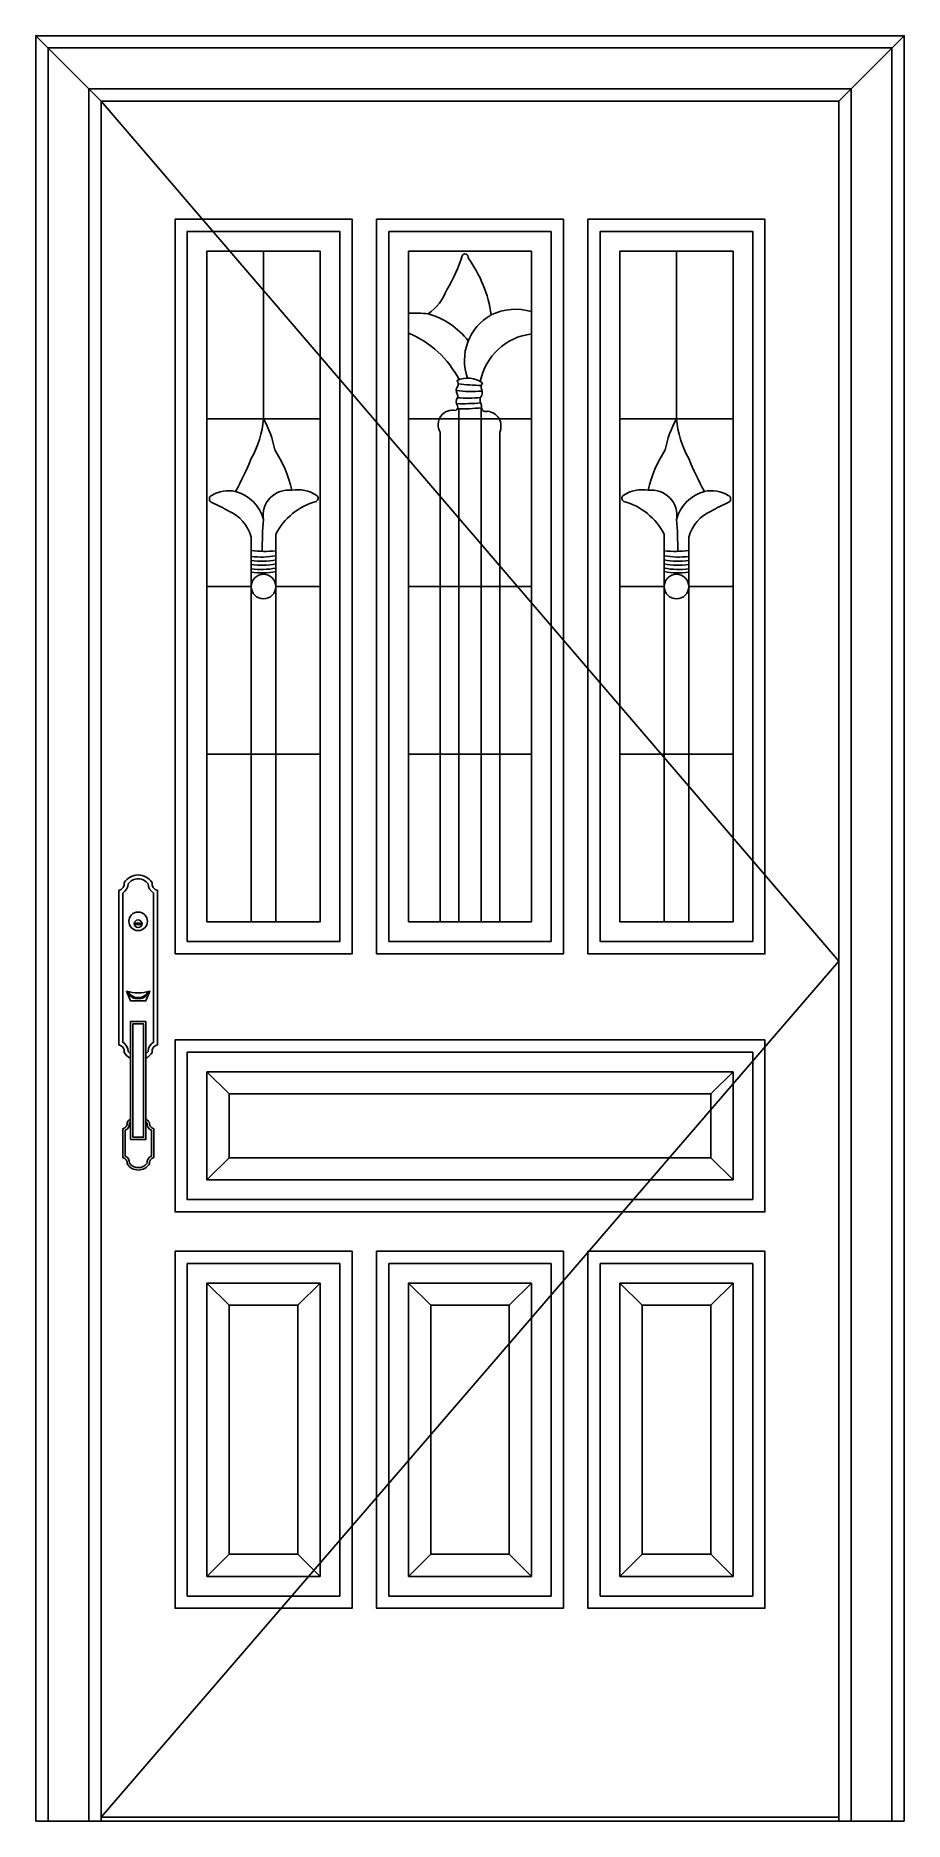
# Model space of a CAD drawing. Header units: metres. Extents: x 889 to 1949, y 6950 to 9130.
import ezdxf

# ---------------------------------------------------------------- set-up
doc = ezdxf.new("R2010")
doc.units = ezdxf.units.M
for name, color, linetype in [('2', 2, 'Continuous'), ('3', 3, 'Continuous'), ('4', 4, 'Continuous'), ('6', 6, 'Continuous'), ('7', 7, 'Continuous')]:
    doc.layers.add(name, color=color, linetype=linetype)

msp = doc.modelspace()

# ---------------------------------------------------------------- linework, layer by layer
at = {"layer": '2'}
msp.add_line((888.94, 6950.15), (1948.94, 6950.15), dxfattribs=at)
at = {"layer": '3'}
for p, q in [((968.94, 9050.15), (888.94, 9130.15)), ((1868.94, 9050.15), (1948.94, 9130.15)), ((1319.94, 8891.15), (1319.94, 8024.15)), ((1517.94, 8891.15), (1319.94, 8891.15)), ((1517.94, 8024.15), (1517.94, 8891.15)), ((1343.94, 8048.15), (1343.94, 8867.15)), ((1343.94, 8867.15), (1493.94, 8867.15)), ((1493.94, 8867.15), (1493.94, 8048.15)), ((1009.32, 8046.86), (1018.56, 8046.86)), ((1009.32, 8044.97), (1018.56, 8044.97)), ((1493.94, 8048.15), (1343.94, 8048.15)), ((1319.94, 8024.15), (1517.94, 8024.15)), ((1124.94, 7838.15), (1097.94, 7865.15)), ((1712.94, 7838.15), (1739.94, 7865.15)), ((1124.94, 7760.15), (1097.94, 7733.15)), ((1712.94, 7760.15), (1739.94, 7733.15)), ((1259.94, 7631.15), (1259.94, 7225.15)), ((1319.94, 7631.15), (1319.94, 7225.15)), ((1319.94, 7631.15), (1517.94, 7631.15)), ((1517.94, 7631.15), (1517.94, 7225.15)), ((1577.94, 7631.15), (1577.94, 7225.15)), ((1124.94, 7580.15), (1097.94, 7607.15)), ((1208.94, 7580.15), (1235.94, 7607.15)), ((1235.94, 7607.15), (1235.94, 7249.15)), ((1370.94, 7580.15), (1343.94, 7607.15)), ((1466.94, 7580.15), (1493.94, 7607.15)), ((1601.94, 7607.15), (1601.94, 7249.15)), ((1628.94, 7580.15), (1601.94, 7607.15)), ((1712.94, 7580.15), (1739.94, 7607.15)), ((1124.94, 7276.15), (1097.94, 7249.15)), ((1208.94, 7276.15), (1235.94, 7249.15)), ((1343.94, 7249.15), (1370.94, 7276.15)), ((1466.94, 7276.15), (1493.94, 7249.15)), ((1628.94, 7276.15), (1601.94, 7249.15)), ((1712.94, 7276.15), (1739.94, 7249.15)), ((1319.94, 7225.15), (1517.94, 7225.15)), ((968.94, 6955.15), (1868.94, 6955.15))]:
    msp.add_line(p, q, dxfattribs=at)
for points in [[(1933.94, 6950.15), (1933.94, 9115.15), (903.94, 9115.15), (903.94, 6950.15)], [(1883.94, 6950.15), (1883.94, 9065.15), (953.94, 9065.15), (953.94, 6950.15)], [(968.94, 9050.15), (1868.94, 8000.15), (968.94, 6955.15)], [(1259.94, 7631.15), (1073.94, 7631.15), (1073.94, 7225.15), (1259.94, 7225.15)], [(1577.94, 7631.15), (1763.94, 7631.15), (1763.94, 7225.15), (1577.94, 7225.15)], [(1235.94, 7249.15), (1097.94, 7249.15), (1097.94, 7607.15), (1235.94, 7607.15)], [(1601.94, 7249.15), (1739.94, 7249.15), (1739.94, 7607.15), (1601.94, 7607.15)]]:
    msp.add_lwpolyline(points, dxfattribs=at)
for points in [[(1073.94, 8024.15), (1073.94, 8891.15), (1259.94, 8891.15), (1259.94, 8024.15)], [(1763.94, 8024.15), (1763.94, 8891.15), (1577.94, 8891.15), (1577.94, 8024.15)], [(1097.94, 8867.15), (1097.94, 8048.15), (1235.94, 8048.15), (1235.94, 8867.15)], [(1739.94, 8867.15), (1739.94, 8048.15), (1601.94, 8048.15), (1601.94, 8867.15)], [(1007.34, 7785.39), (1007.34, 7923.59), (1020.54, 7923.59), (1020.54, 7785.39)], [(1763.94, 7709.15), (1073.94, 7709.15), (1073.94, 7889.15), (1763.94, 7889.15)], [(1097.94, 7865.15), (1097.94, 7733.15), (1739.94, 7733.15), (1739.94, 7865.15)], [(1493.94, 7607.15), (1343.94, 7607.15), (1343.94, 7249.15), (1493.94, 7249.15)]]:
    msp.add_lwpolyline(points, close=True, dxfattribs=at)
for points in [[(1201.37, 8575.25, 0.5), (1166.89, 8539.3, 0.27), (1132.93, 8573.75, 0.27)], [(1636.52, 8575.25, -0.5), (1671, 8539.3, -0.27), (1704.96, 8573.75, -0.27)], [(1004.51, 7887.27, -0.06), (1001.76, 7890.07, 0.26), (995.09, 7901.33), (995.09, 8083.45, 0.26), (1001.76, 8094.71, -0.5), (1026.12, 8094.71, 0.26), (1032.79, 8083.45), (1032.79, 7901.33, 0.26), (1026.12, 7890.07, -0.06), (1023.36, 7887.27, -0.06)], [(1001.63, 7963.23, 0.2), (1010.39, 7956.11), (1017.49, 7956.11, 0.2), (1026.25, 7963.23, 0.19)], [(1023.36, 7804.21, -0.04), (1024.8, 7802.53, 0.29), (1030.14, 7793.78), (1030.14, 7762.36, 0.29), (1024.8, 7753.61, -0.51), (1003.43, 7753.61, 0.29), (998.09, 7762.36), (998.09, 7793.78, 0.29), (1003.43, 7802.53, -0.03), (1004.51, 7803.85, -0.03)]]:
    msp.add_lwpolyline(points, format="xyb", dxfattribs=at)
msp.add_circle((1013.94, 8045.92), 4.71, dxfattribs=at)
for centre, radius, start, end in [((1341.41, 8698.2), 96.09, 38.26, 74.03), ((1475.74, 8733.72), 63.57, 119.06, 199.97), ((1436.69, 8974.28), 271.13, 263.19, 269.15), ((1420.46, 8852.67), 156.84, 263.31, 274.77), ((1410.03, 8910.11), 229.27, 268.07, 275.51), ((1415.54, 8843.44), 155.76, 265.65, 276.04), ((1410, 8864.27), 189.71, 268.07, 277.03), ((1556.19, 8505.46), 390.77, 175.03, 180.71), ((1281.7, 8505.46), 390.77, 359.29, 4.97), ((1164.28, 8586.17), 92.58, 262.34, 281), ((1164.28, 8581.08), 92.58, 262.34, 281), ((1164.28, 8576.14), 92.58, 262.34, 281), ((1673.61, 8586.17), 92.58, 259, 277.66), ((1673.61, 8581.08), 92.58, 259, 277.66), ((1673.61, 8576.14), 92.58, 259, 277.66), ((1164.28, 8571.05), 92.58, 262.34, 281), ((1673.61, 8571.05), 92.58, 259, 277.66)]:
    msp.add_arc(centre, radius, start, end, dxfattribs=at)
at = {"layer": '4'}
msp.add_lwpolyline([(1948.94, 6950.15), (1948.94, 9130.15), (888.94, 9130.15), (888.94, 6950.15)], dxfattribs=at)
for points in [[(1382.6, 8048.15), (1382.6, 8646.12, -0.66), (1401.74, 8672.69, 0.38), (1403.73, 8678.34, -0.36), (1403.73, 8688.13, 0.23), (1403.24, 8692.94, -0.28), (1403.57, 8701.41, 0.3), (1403.24, 8709.21, -0.28), (1434.31, 8705.89, 0.24), (1432.48, 8700.25, -0.13), (1433.48, 8690.78, 0.25), (1431.32, 8683.65, 0.03), (1432.65, 8680.66, 0.04), (1433.14, 8675.85, 0.52), (1440.62, 8671.7, -0.5), (1455.29, 8646.12), (1455.29, 8048.15)], [(1151.94, 8048.15), (1151.94, 8517.98, 0.23), (1124.43, 8549.81, 0.02), (1103.69, 8560.38, -0.67), (1103.69, 8568.93, -0.19), (1132.93, 8573.75, 0.03), (1151.92, 8613.97, 0.11), (1166.94, 8662.4, -0.08), (1180.6, 8624.55, -0.09), (1201.37, 8575.25, -0.19), (1231.96, 8568.93, -0.55), (1231.21, 8561.55, 0.21), (1181.94, 8521.53), (1181.94, 8048.15)], [(1685.94, 8048.15), (1685.94, 8517.98, -0.23), (1713.46, 8549.81, -0.02), (1734.2, 8560.38, 0.67), (1734.2, 8568.93, 0.19), (1704.96, 8573.75, -0.03), (1685.97, 8613.97, -0.11), (1670.94, 8662.4, 0.08), (1657.29, 8624.55, 0.09), (1636.52, 8575.25, 0.19), (1605.93, 8568.93, 0.55), (1606.68, 8561.55, -0.21), (1655.94, 8521.53), (1655.94, 8048.15)]]:
    msp.add_lwpolyline(points, format="xyb", dxfattribs=at)
for centre in [(1166.94, 8457.65), (1670.94, 8457.65)]:
    msp.add_circle(centre, 15, dxfattribs=at)
for centre, radius, start, end in [((1237.65, 8914.18), 179.6, 328.39, 342.95), ((1412.91, 8859.82), 3.94, 345.97, 154.1), ((1287.8, 8766.27), 158.74, 8.34, 35.68), ((1333.67, 8840.51), 60.51, 304.39, 340.24), ((1351.9, 8658.87), 132.68, 83.09, 93.44), ((1474.37, 8729.68), 66.51, 72.88, 116.34), ((1297.48, 8654.44), 121.75, 27.27, 67.56), ((1502.96, 8693.84), 72.83, 97.11, 168.97), ((1169.03, 8648.51), 147.91, 263.37, 275.01), ((1668.86, 8648.51), 147.91, 264.99, 276.63), ((1164.28, 8566.82), 92.58, 262.34, 281), ((1673.61, 8566.82), 92.58, 259, 277.66)]:
    msp.add_arc(centre, radius, start, end, dxfattribs=at)
at = {"layer": '6'}
for p, q in [((1166.94, 8662.4), (1166.94, 8867.15)), ((1670.94, 8662.4), (1670.94, 8867.15)), ((1235.94, 8662.4), (1097.94, 8662.4)), ((1493.94, 8662.4), (1343.94, 8662.4)), ((1601.94, 8662.4), (1739.94, 8662.4)), ((1097.94, 8457.65), (1151.94, 8457.65)), ((1181.94, 8457.65), (1235.94, 8457.65)), ((1343.94, 8457.65), (1493.94, 8457.65)), ((1655.94, 8457.65), (1601.94, 8457.65)), ((1739.94, 8457.65), (1685.94, 8457.65)), ((1235.94, 8252.9), (1097.94, 8252.9)), ((1493.94, 8252.9), (1343.94, 8252.9)), ((1601.94, 8252.9), (1739.94, 8252.9))]:
    msp.add_line(p, q, dxfattribs=at)
at = {"layer": '7'}
for p, q in [((1405.44, 8674.62), (1405.44, 8048.15)), ((1432.44, 8675.9), (1432.44, 8048.15))]:
    msp.add_line(p, q, dxfattribs=at)
msp.add_lwpolyline([(1868.94, 6950.15), (1868.94, 9050.15), (968.94, 9050.15), (968.94, 6950.15)], dxfattribs=at)
for points in [[(1058.94, 8009.15), (1274.94, 8009.15), (1274.94, 8906.15), (1058.94, 8906.15)], [(1304.94, 8906.15), (1304.94, 8009.15), (1532.94, 8009.15), (1532.94, 8906.15)], [(1562.94, 8906.15), (1778.94, 8906.15), (1778.94, 8009.15), (1562.94, 8009.15)], [(1004.51, 7782.56), (1004.51, 7926.42), (1023.36, 7926.42), (1023.36, 7782.56)], [(1778.94, 7904.15), (1058.94, 7904.15), (1058.94, 7694.15), (1778.94, 7694.15)], [(1124.94, 7838.15), (1124.94, 7760.15), (1712.94, 7760.15), (1712.94, 7838.15)], [(1274.94, 7646.15), (1058.94, 7646.15), (1058.94, 7210.15), (1274.94, 7210.15)], [(1532.94, 7210.15), (1304.94, 7210.15), (1304.94, 7646.15), (1532.94, 7646.15)], [(1562.94, 7646.15), (1562.94, 7210.15), (1778.94, 7210.15), (1778.94, 7646.15)], [(1208.94, 7276.15), (1124.94, 7276.15), (1124.94, 7580.15), (1208.94, 7580.15)], [(1466.94, 7580.15), (1370.94, 7580.15), (1370.94, 7276.15), (1466.94, 7276.15)], [(1628.94, 7276.15), (1712.94, 7276.15), (1712.94, 7580.15), (1628.94, 7580.15)]]:
    msp.add_lwpolyline(points, close=True, dxfattribs=at)
for points in [[(1004.51, 7881.66, -0.13), (996.98, 7888.73, 0.39), (990.38, 7898.15), (990.38, 8086.63, 0.39), (996.98, 8096.06, -0.56), (1030.9, 8096.06, 0.39), (1037.5, 8086.63), (1037.5, 7898.15, 0.39), (1030.9, 7888.73, -0.13), (1023.36, 7881.66, -0.13)], [(999.8, 7963.76, 0.22), (1010.19, 7954.69), (1017.69, 7954.69, 0.22), (1028.08, 7963.76, 0.22)], [(1023.36, 7807.89, -0.1), (1027.68, 7803.3, 0.39), (1032.96, 7795.76), (1032.96, 7760.38, 0.39), (1027.68, 7752.84, -0.56), (1000.54, 7752.84, 0.39), (995.27, 7760.38), (995.27, 7795.76, 0.39), (1000.54, 7803.3, -0.09), (1004.51, 7807.63, -0.09)]]:
    msp.add_lwpolyline(points, format="xyb", dxfattribs=at)
msp.add_lwpolyline([(999.8, 7963.76, 0.15), (1028.08, 7963.76), (1023.36, 7951.87), (1004.51, 7951.87)], format="xyb", close=True, dxfattribs=at)
msp.add_circle((1013.94, 8048.93), 11.31, dxfattribs=at)

doc.saveas('drawing.dxf')
